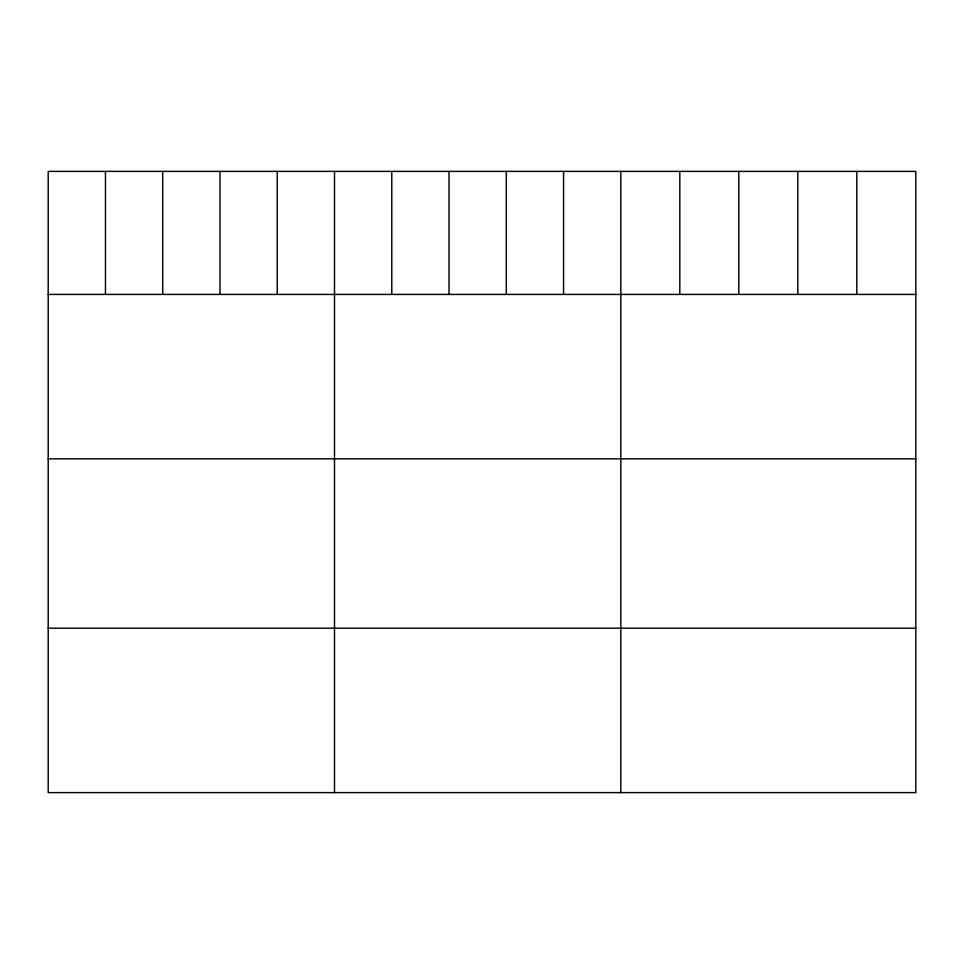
<?xml version="1.0" encoding="UTF-8"?>
<svg xmlns="http://www.w3.org/2000/svg" width="964" height="964" viewBox="0 0 964 964"><rect width="100%" height="100%" fill="white"/><g stroke="black" fill="none" stroke-linecap="round" stroke-linejoin="round"><path stroke-width="1.45" d="M915.8 294.43L915.8 792.613L48.2 792.613L48.2 171.387L915.8 171.387L915.8 294.43L48.2 294.43M48.2 458.828L915.8 458.828M48.2 628.215L915.8 628.215M856.803 171.387L856.803 294.43M797.806 171.387L797.806 294.43M738.81 171.387L738.81 294.43M679.813 171.387L679.813 294.43M620.816 171.387L620.816 792.613M563.554 171.387L563.554 294.43M506.293 171.387L506.293 294.43M449.031 171.387L449.031 294.43M391.77 171.387L391.77 294.43M334.508 171.387L334.508 792.613M277.246 171.387L277.246 294.43M219.985 171.387L219.985 294.43M162.723 171.387L162.723 294.43M105.462 171.387L105.462 294.43"/></g></svg>
